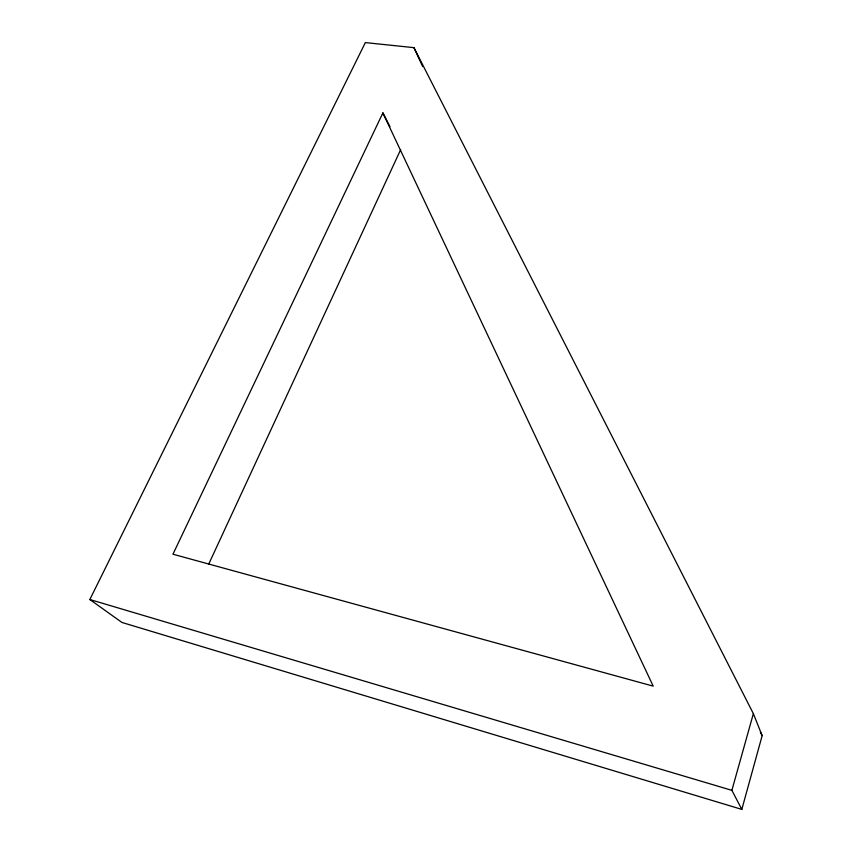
<?xml version="1.0" encoding="UTF-8"?>
<svg xmlns="http://www.w3.org/2000/svg" width="852" height="852" viewBox="0 0 852 852"><rect width="100%" height="100%" fill="white"/><g stroke="black" fill="none" stroke-linecap="round" stroke-linejoin="round"><path stroke-width="1.28" d="M741.815 809.4L762.157 735.659L753.37 713.656L413.934 47.648L365.359 42.6L89.843 599.52L121.932 622.45L741.815 809.4L731.879 790.337L753.37 713.656M208.623 564.322L400.685 149.601M382.878 112.922L172.945 554.205L653.218 686.137L382.878 112.922L389.992 126.66M89.843 599.52L731.879 790.337M760.346 732.102L762.157 735.659M413.934 47.648L422.698 66.594"/></g></svg>
